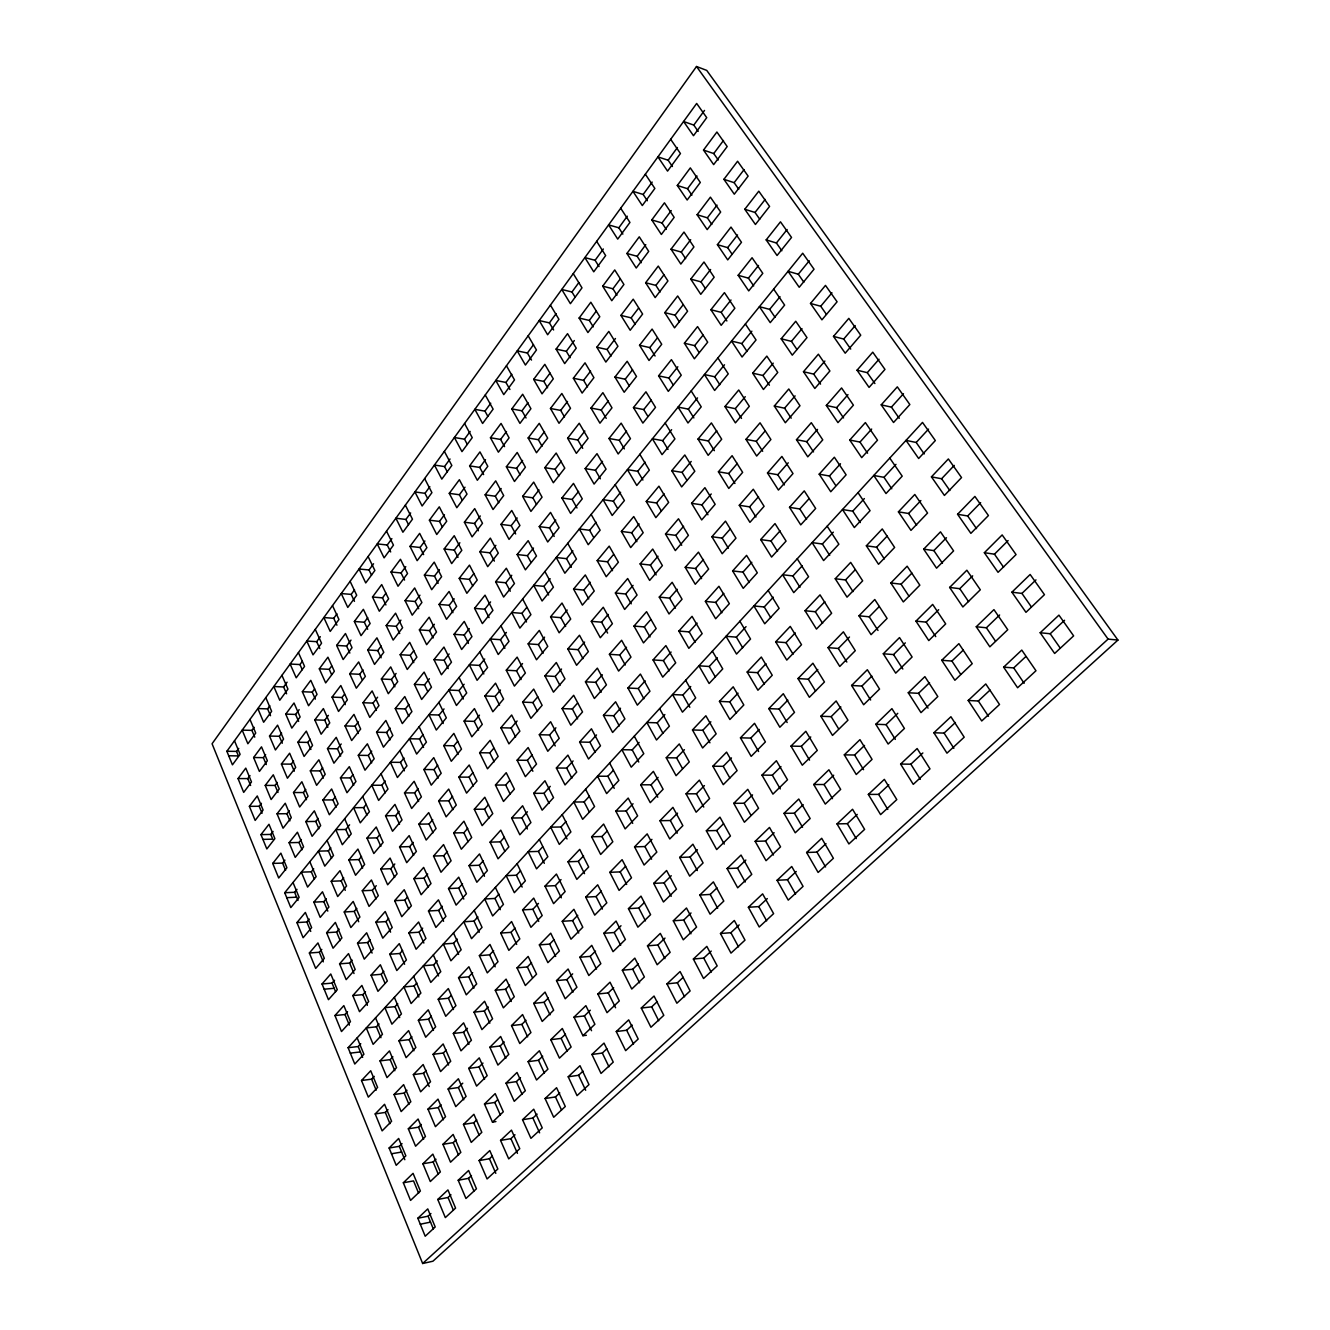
<?xml version="1.0" encoding="UTF-8"?>
<svg xmlns="http://www.w3.org/2000/svg" width="1330" height="1330" viewBox="0 0 1330 1330"><rect width="100%" height="100%" fill="white"/><g stroke="black" fill="none" stroke-linecap="round" stroke-linejoin="round"><path stroke-width="1.5" d="M696.521 66.5L212.069 743.753L422.657 1263.5L432.915 1261.222L1117.932 640.079L706.729 70.407L696.521 66.5L1108.09 639.098L1117.932 640.079M234.496 740.76L240.115 754.359L232.434 764.85L226.865 751.267L696.671 103.457L706.729 117.655L693.495 135.71L683.587 121.512L693.794 125.087L698.2 131.371M226.865 751.267L236.557 751.4L238.752 748.408M249.974 719.414L255.726 733.063L247.879 743.769L242.193 730.137L251.919 730.37L254.146 727.311M265.784 697.602L271.653 711.317L263.639 722.257L257.837 708.558L267.596 708.89L269.874 705.764M281.927 675.341L287.945 689.106L279.749 700.262L273.814 686.529L283.606 686.962L287.097 682.19M298.419 652.598L304.57 666.396L296.208 677.818L290.123 664.036L299.965 664.551L302.342 661.309M315.276 629.373L321.577 643.205L313.032 654.875L306.798 641.043L316.673 641.675L320.314 636.688M332.5 605.615L338.951 619.497L330.206 631.418L323.838 617.552L333.73 618.3L336.989 613.845M350.106 581.343L356.706 595.258L347.778 607.444L341.245 593.546L351.187 594.394L354.512 589.838M368.111 556.522L374.877 570.487L365.733 582.939L359.05 569.007L369.009 569.971L373.547 563.754M386.515 531.136L393.447 545.134L384.104 557.869L377.255 543.904L387.246 545.001L391.885 538.633M405.351 505.151L412.466 519.182L402.907 532.233L395.875 518.218L405.899 519.448L410.654 512.948M424.636 478.567L431.918 492.649L422.125 505.999L414.943 491.95L424.985 493.314L429.839 486.664M444.353 451.369L451.834 465.467L441.809 479.132L434.445 465.051L444.519 466.564L450.039 459M464.569 423.522L472.233 437.637L461.976 451.635L454.394 437.52L464.502 439.183L470.155 431.435M485.251 394.993L493.114 409.141L482.607 423.472L474.843 409.341L484.968 411.153L490.753 403.223M506.447 365.767L514.511 379.931L503.754 394.628L495.791 380.463L505.932 382.442L511.851 374.312M528.16 335.808L536.456 350.006L525.417 365.052L517.237 350.887L527.395 353.015L533.48 344.703M550.42 305.119L558.933 319.316L547.627 334.761L539.232 320.563L549.406 322.874L556.123 313.664M575.192 297.288L571.967 291.985L578.849 282.542M599.032 266.599L595.092 260.298L603.338 248.993M622.872 234.097L618.816 227.796L627.278 216.208M647.328 200.747L643.155 194.463L652.182 182.094M672.431 166.516L668.142 160.232L677.419 147.53M693.794 125.087L704.501 110.423M238.037 778.565L245.784 768.108L251.503 781.957L243.689 792.397L238.037 778.565L247.762 778.599L249.99 775.606M253.614 757.535L261.511 746.845L267.363 760.76L259.4 771.417L253.614 757.535L263.373 757.651L265.634 754.609M269.508 736.055L277.588 725.149L283.573 739.114L275.426 749.987L269.508 736.055L279.317 736.271L281.627 733.163M285.75 714.127L294.013 702.988L300.131 716.986L291.819 728.109L285.75 714.127L295.593 714.426L299.15 709.671M302.359 691.716L310.788 680.328L317.055 694.393L308.56 705.748L302.359 691.716L312.234 692.132L314.645 688.89M319.316 668.824L327.928 657.186L334.362 671.284L325.667 682.905L319.316 668.824L329.225 669.323L331.685 666.014M336.656 645.416L345.468 633.512L352.034 647.66L343.14 659.547L336.656 645.416L346.581 646.031L351.004 640.112M354.362 621.492L363.373 609.323L370.122 623.521L361.029 635.657L354.362 621.492L364.337 622.224L367.728 617.685M372.5 597.02L381.71 584.585L388.609 598.816L379.316 611.235L372.5 597.02L382.491 597.868L385.949 593.23M391.037 572L400.463 559.265L407.529 573.529L398.019 586.247L391.037 572L401.062 572.964L404.553 580.063M409.989 546.381L419.648 533.363L426.897 547.677L417.154 560.678L409.989 546.381L420.047 547.495L423.638 554.61M429.407 520.18L439.282 506.846L446.714 521.194L436.739 534.51L429.407 520.18L439.482 521.427L442.242 526.78M449.274 493.363L459.382 479.698L467.013 494.078L456.805 507.727L449.274 493.363L459.382 494.743L462.208 500.113M469.623 465.882L479.964 451.901L487.794 466.315L477.337 480.28L469.623 465.882L479.748 467.429L483.621 474.594M490.454 437.753L501.061 423.422L509.091 437.869L498.384 452.183L490.454 437.753L500.595 439.449L504.569 446.631M511.801 408.925L522.673 394.245L530.919 408.709L519.947 423.389L511.801 408.925L521.975 410.787L526.048 417.986M533.679 379.382L544.835 364.337L553.297 378.834L542.042 393.863L533.679 379.382L543.87 381.411L547.594 387.811M556.106 349.108L567.544 333.664L576.239 348.177L564.685 363.605L556.106 349.108L566.314 351.303L570.138 357.72M579.115 318.053L590.836 302.226L599.78 316.74L587.927 332.567L579.115 318.053L589.323 320.43L593.246 326.864M602.706 286.183L614.743 269.94L623.92 284.487L611.767 300.713L602.706 286.183L612.931 288.776L616.954 295.194M626.929 253.498L639.264 236.823L648.707 251.37L636.239 268.028L626.929 253.498L637.153 256.291L641.293 262.725M651.783 219.932L664.451 202.825L674.16 217.372L661.359 234.479L651.783 219.932L662.008 222.941L666.264 229.375M677.303 185.485L690.32 167.896L700.312 182.443L687.161 200.015L677.303 185.485L687.527 188.71L691.916 195.144M703.52 150.074L716.903 132.019L727.178 146.549L713.661 164.621L703.52 150.074L713.745 153.549L718.25 159.982M401.062 572.964L405.783 566.646M420.047 547.495L424.885 541.011M439.482 521.427L444.436 514.793M459.382 494.743L465.001 487.196M479.748 467.429L485.5 459.698M500.595 439.449L506.497 431.535M521.975 410.787L528.01 402.674M543.87 381.411L550.071 373.098M566.314 351.303L574.311 340.563M589.323 320.43L596.355 310.987M612.931 288.776L620.146 279.084M637.153 256.291L645.798 244.687M662.008 222.941L671.234 210.572M687.527 188.71L697.003 176.009M713.745 153.549L723.47 140.498M249.392 806.346L257.272 795.938L263.091 810.037L255.16 820.427L249.392 806.346L259.167 806.263L261.428 803.303M265.235 785.415L273.282 774.792L279.234 788.956L271.121 799.546L265.235 785.415L275.044 785.415L277.338 782.406M281.411 764.052L289.624 753.196L295.709 767.41L287.43 778.233L281.411 764.052L291.253 764.135L293.598 761.059M297.92 742.223L306.316 731.118L312.567 745.399L304.088 756.454L297.92 742.223L307.795 742.406L310.206 739.247M314.811 719.912L323.39 708.574L329.774 722.888L321.129 734.21L314.811 719.912L324.719 720.195L328.41 715.357M332.068 697.103L340.829 685.515L347.379 699.879L338.535 711.45L332.068 697.103L342.01 697.502L344.52 694.21M349.707 673.795L358.668 661.941L365.368 676.371L356.324 688.192L349.707 673.795L359.682 674.293L363.04 669.871M367.745 649.971L376.922 637.835L383.788 652.315L374.528 664.402L367.745 649.971L377.753 650.57L381.195 646.048M386.199 625.582L395.575 613.18L402.608 627.694L393.148 640.079L386.199 625.582L396.224 626.314L400.929 620.146M405.068 600.645L414.677 587.96L421.893 602.507L412.2 615.175L405.068 600.645L415.126 601.493L419.931 595.192M424.386 575.109L434.212 562.125L441.61 576.721L431.685 589.689L424.386 575.109L434.478 576.106L438.135 583.355M444.154 548.991L454.228 535.691L461.809 550.337L451.651 563.604L444.154 548.991L454.278 550.105L458.019 557.386M464.403 522.241L474.71 508.609L482.491 523.288L472.084 536.888L464.403 522.241L474.544 523.488L478.384 530.786M485.151 494.827L495.708 480.878L503.688 495.591L493.031 509.523L485.151 494.827L495.309 496.24L498.817 502.74M506.381 466.764L517.204 452.466L525.4 467.212L514.477 481.493L506.381 466.764L516.572 468.326L520.163 474.843M528.16 437.986L539.249 423.339L547.661 438.119L536.472 452.749L528.16 437.986L538.351 439.715L542.058 446.248M550.47 408.493L561.842 393.481L570.504 408.277L559.016 423.289L550.47 408.493L560.695 410.405L564.485 416.938M573.363 378.252L585.034 362.841L593.912 377.67L582.124 393.082L573.363 378.252L583.587 380.33L587.494 386.897M596.837 347.246L608.808 331.419L617.935 346.266L605.848 362.076L596.837 347.246L607.079 349.507L611.085 356.074M620.927 315.41L633.213 299.184L642.606 314.046L630.187 330.256L620.927 315.41L631.168 317.87L635.291 324.437M645.649 282.741L658.267 266.083L667.926 280.946L655.175 297.604L645.649 282.741L655.889 285.401L660.129 291.985M671.035 249.192L683.986 232.068L693.928 246.948L680.844 264.072L671.035 249.192L681.276 252.068L685.632 258.652M697.12 214.728L710.419 197.156L720.661 212.035L707.194 229.608L697.12 214.728L707.361 217.837L711.833 224.421M723.919 179.317L737.585 161.246L748.125 176.125L734.293 194.197L723.919 179.317L734.143 182.675L738.765 189.259M434.478 576.106L439.399 569.639M454.278 550.105L459.864 542.756M474.544 523.488L480.28 515.974M495.309 496.24L501.177 488.542M516.572 468.326L522.574 460.429M538.351 439.715L544.519 431.618M560.695 410.405L567.511 401.444M583.587 380.33L590.587 371.137M607.079 349.507L615.457 338.502M631.168 317.87L638.533 308.194M655.889 285.401L663.919 274.861M681.276 252.068L690.702 239.699M707.361 217.837L717.036 205.136M734.143 182.675L744.085 169.608M260.963 834.625L268.976 824.268L274.894 838.632L266.831 848.956L260.963 834.625L270.771 834.425L273.066 831.466M277.056 813.81L285.252 803.237L291.303 817.667L283.057 828.208L277.056 813.81L286.914 813.694L289.258 810.685M293.514 792.547L301.877 781.757L308.078 796.221L299.649 807.011L293.514 792.547L303.39 792.53L305.784 789.455M310.322 770.835L318.868 759.796L325.218 774.326L316.607 785.332L310.322 770.835L320.231 770.901L322.675 767.759M327.496 748.624L336.224 737.335L342.741 751.932L333.93 763.187L327.496 748.624L337.438 748.79L341.195 743.985M345.052 725.931L353.979 714.393L360.646 729.039L351.652 740.544L345.052 725.931L355.027 726.197L358.385 721.891M363.007 702.722L372.134 690.918L378.967 705.615L369.757 717.402L363.007 702.722L373.015 703.105L377.587 697.219M381.378 678.982L390.721 666.912L397.72 681.658L388.294 693.711L381.378 678.982L391.419 679.48L396.091 673.462M400.164 654.709L409.723 642.357L416.889 657.153L407.246 669.472L400.164 654.709L410.222 655.308L413.813 650.702M419.382 629.855L429.174 617.203L436.523 632.066L426.647 644.684L419.382 629.855L429.49 630.586L434.378 624.285M439.066 604.418L449.091 591.468L456.622 606.364L446.514 619.298L439.066 604.418L449.191 605.266L454.195 598.832M459.216 578.367L469.473 565.117L477.221 580.063L466.863 593.296L459.216 578.367L469.357 579.365L472.765 585.965M479.847 551.701L490.354 538.118L498.301 553.114L487.694 566.663L479.847 551.701L490.022 552.831L494.378 561.11M500.994 524.386L511.751 510.471L519.914 525.483L509.041 539.382L500.994 524.386L511.186 525.666L515.658 533.962M522.657 496.373L533.696 482.108L542.058 497.171L530.919 511.418L522.657 496.373L532.865 497.819L536.539 504.469M544.868 467.678L556.173 453.048L564.785 468.143L553.346 482.757L544.868 467.678L555.076 469.274L558.866 475.94M567.627 438.235L579.232 423.239L588.076 438.368L576.356 453.347L567.627 438.235L577.868 440.014L582.723 448.36M590.986 408.061L602.889 392.666L611.983 407.828L599.946 423.189L590.986 408.061L601.226 410.006L606.214 418.368M614.959 377.072L627.178 361.278L636.505 376.473L624.169 392.25L614.959 377.072L625.2 379.216L629.306 385.916M639.547 345.285L652.099 329.075L661.708 344.271L649.023 360.48L639.547 345.285L649.805 347.612L655.075 356.008M664.801 312.65L677.685 295.992L687.577 311.203L674.543 327.845L664.801 312.65L675.058 315.177L679.397 321.91M690.752 279.117L703.986 262.01L714.16 277.238L700.777 294.329L690.752 279.117L700.993 281.86L705.449 288.593M717.402 244.67L731.001 227.081L741.475 242.309L727.726 259.899L717.402 244.67L727.643 247.646L732.231 254.379M744.8 209.259L758.782 191.188L769.571 206.416L755.423 224.487L744.8 209.259L755.024 212.468L759.746 219.217M469.357 579.365L473.929 573.513M490.022 552.831L495.857 545.333M511.186 525.666L517.17 517.969M532.865 497.819L538.999 489.939M555.076 469.274L561.376 461.194M577.868 440.014L584.834 431.07M601.226 410.006L608.375 400.829M625.2 379.216L632.531 369.79M649.805 347.612L657.336 337.953M675.058 315.177L683.254 304.653M700.993 281.86L710.619 269.508M727.643 247.646L737.535 234.945M755.024 212.468L765.199 199.417M272.733 863.419L280.879 853.129L286.914 867.759L278.702 878.016L272.733 863.419L282.592 863.087L284.919 860.161M289.109 842.721L297.438 832.214L303.606 846.894L295.227 857.385L289.109 842.721L299.001 842.472L301.378 839.496M305.85 821.591L314.346 810.835L320.68 825.581L312.101 836.304L305.85 821.591L315.759 821.425L318.186 818.366M322.941 799.978L331.635 788.989L338.119 803.802L329.341 814.758L322.941 799.978L332.899 799.912L335.376 796.786M340.43 777.884L349.308 766.662L355.941 781.525L346.98 792.73L340.43 777.884L350.405 777.917L352.949 774.725M358.302 755.307L367.379 743.819L374.179 758.748L365.002 770.203L358.302 755.307L368.31 755.44L371.718 751.151M376.573 732.215L385.866 720.461L392.832 735.44L383.456 747.161L376.573 732.215L386.614 732.448L390.106 728.075M395.276 708.574L404.786 696.554L411.918 711.6L402.325 723.587L395.276 708.574L405.351 708.94L408.925 704.451M414.411 684.401L424.137 672.099L431.469 687.194L421.643 699.464L414.411 684.401L424.503 684.867L429.374 678.749M433.996 659.647L443.954 647.062L451.469 662.207L441.41 674.776L433.996 659.647L444.12 660.245L449.108 653.978M454.045 634.31L464.253 621.409L471.951 636.621L461.643 649.489L454.045 634.31L464.187 635.042L469.307 628.625M474.577 608.359L485.034 595.158L492.931 610.404L482.374 623.587L474.577 608.359L484.752 609.223L490.57 601.925M495.625 581.775L506.331 568.243L514.444 583.538L503.621 597.054L495.625 581.775L505.816 582.773L510.271 591.218M517.17 554.543L528.16 540.662L536.489 556.007L525.4 569.855L517.17 554.543L527.378 555.691L531.052 562.457M539.265 526.614L550.537 512.399L559.082 527.777L547.711 541.992L539.265 526.614L549.506 527.927L554.194 536.422M561.925 497.985L573.479 483.405L582.257 498.833L570.603 513.397L561.925 497.985L572.166 499.448L576.987 507.977M585.167 468.626L597.004 453.663L606.048 469.124L594.078 484.07L585.167 468.626L595.424 470.255L600.379 478.8M609.007 438.501L621.16 423.14L630.453 438.634L618.167 453.979L609.007 438.501L619.265 440.313L624.352 448.875M633.479 407.579L645.948 391.818L655.507 407.346L642.889 423.09L633.479 407.579L643.737 409.574L647.926 416.44M658.599 375.841L671.417 359.649L681.243 375.193L668.292 391.369L658.599 375.841L668.874 378.036L673.18 384.902M684.401 343.24L697.568 326.598L707.676 342.176L694.376 358.801L684.401 343.24L694.659 345.634L699.098 352.517M710.918 309.74L724.434 292.633L734.858 308.228L721.176 325.318L710.918 309.74L721.176 312.351L726.878 320.962M738.167 275.31L752.065 257.737L762.788 273.332L748.724 290.904L738.167 275.31L748.408 278.153L753.694 285.917M766.18 239.899L780.477 221.827L791.533 237.438L777.053 255.51L766.18 239.899L776.404 242.991L781.857 250.755M505.816 582.773L511.767 575.292M527.378 555.691L533.496 548.027M549.506 527.927L555.757 520.063M572.166 499.448L578.583 491.402M595.424 470.255L602.523 461.327M619.265 440.313L626.563 431.153M643.737 409.574L651.235 400.18M668.874 378.036L677.835 366.764M694.659 345.634L703.038 335.11M721.176 312.351L731.001 299.998M748.408 278.153L758.516 265.451M776.404 242.991L787.127 229.525M293.016 882.505L299.15 897.401L290.805 907.592L284.72 892.729L802.705 253.232L814.027 269.209L799.214 287.28L788.075 271.303L798.299 274.229L803.869 282.193M284.72 892.729L294.612 892.28L296.989 889.354M309.84 861.724L316.141 876.686L307.596 887.093L301.378 872.164L311.303 871.798L313.73 868.823M327.064 840.477L333.498 855.506L324.769 866.146L318.402 851.15L328.36 850.868L330.838 847.825M344.653 818.748L351.253 833.844L342.325 844.733L335.808 829.671L345.783 829.471L349.591 824.816M362.641 796.537L369.408 811.699L360.28 822.838L353.597 807.709L363.605 807.609L366.199 804.434M381.045 773.827L387.978 789.039L378.634 800.427L371.785 785.249L381.843 785.249L385.318 780.976M399.865 750.586L406.963 765.864L397.421 777.518L390.405 762.273L400.48 762.373L404.037 758.017M419.133 726.795L426.415 742.14L416.639 754.06L409.441 738.749L419.549 738.965L423.189 734.509M438.85 702.439L446.331 717.851L436.307 730.054L428.942 714.692L439.066 715.025L444.037 708.923M459.05 677.519L466.714 692.963L456.456 705.482L448.892 690.054L459.05 690.503L464.137 684.268M479.731 651.983L487.595 667.494L477.088 680.312L469.324 664.817L479.515 665.399L484.719 659.015M500.928 625.815L508.991 641.376L498.235 654.51L490.271 638.982L500.462 639.697L506.398 632.415M522.64 598.999L530.919 614.626L519.897 628.093L511.718 612.498L521.925 613.346L526.796 607.378M544.901 571.518L553.413 587.195L542.091 600.994L533.696 585.35L543.937 586.347L550.155 578.716M567.727 543.338L576.472 559.049L564.868 573.213L556.239 557.519L566.497 558.667L572.881 550.836M591.152 514.427L600.129 530.188L588.226 544.718L579.365 528.974L589.622 530.288L596.173 522.258M615.175 484.752L624.402 500.562L612.182 515.475L603.089 499.681L613.346 501.177L620.611 492.266M639.83 454.311L649.339 470.155L636.787 485.467L627.428 469.64L637.702 471.302L645.15 462.158M665.166 423.04L674.925 438.917L662.041 454.644L652.415 438.784L662.689 440.629L671.617 429.673M691.184 390.92L701.226 406.83L687.992 422.99L678.084 407.096L688.358 409.141L697.519 397.886M717.901 357.92L728.258 373.863L714.642 390.455L704.451 374.528L714.725 376.789L724.501 364.786M745.382 324.005L756.038 339.965L742.057 357.022L731.55 341.079L741.808 343.556L751.866 331.203M773.644 289.109L784.617 305.085L770.236 322.641L759.413 306.681L769.671 309.375L780.012 296.69M798.299 274.229L809.272 260.78M296.939 922.588L305.368 912.43L311.619 927.609L303.124 937.733L296.939 922.588L306.864 921.989L309.275 919.097M313.88 902.156L322.492 891.782L328.909 907.027L320.214 917.367L313.88 902.156L323.838 901.657L326.299 898.698M331.203 881.275L340.015 870.668L346.581 885.98L337.687 896.553L331.203 881.275L341.195 880.859L343.705 877.833M348.909 859.928L357.92 849.072L364.636 864.467L355.559 875.273L348.909 859.928L358.934 859.596L361.511 856.503M367.014 838.1L376.224 826.994L383.123 842.455L373.83 853.511L367.014 838.1L377.072 837.867L379.715 834.708M385.55 815.772L394.96 804.401L402.026 819.928L392.533 831.25L385.55 815.772L395.625 815.623L399.166 811.383M404.503 792.913L414.145 781.292L421.394 796.87L411.652 808.474L404.503 792.913L414.611 792.88L418.235 788.54M423.904 769.521L433.763 757.635L441.194 773.279L431.236 785.149L423.904 769.521L434.029 769.605L437.736 765.166M443.755 745.581L453.863 733.395L461.493 749.123L451.286 761.275L443.755 745.581L453.929 745.781L457.72 741.226M464.104 721.076L474.444 708.591L482.275 724.368L471.818 736.82L464.104 721.076L474.278 721.375L479.465 715.174M484.935 695.956L495.541 683.171L503.555 699.015L492.848 711.766L484.935 695.956L495.142 696.388L500.446 690.037M506.281 670.22L517.137 657.12L525.383 673.013L514.411 686.097L506.281 670.22L516.505 670.786L522.54 663.554M528.143 643.853L539.298 630.42L547.761 646.363L536.505 659.78L528.143 643.853L538.401 644.551L544.585 637.137M550.587 616.804L562.008 603.039L570.703 619.049L559.149 632.797L550.587 616.804L560.844 617.669L567.195 610.054M573.579 589.074L585.3 574.942L594.244 591.019L582.39 605.117L573.579 589.074L583.853 590.088L588.758 598.949M597.187 560.628L609.207 546.131L618.384 562.241L606.231 576.721L597.187 560.628L607.461 561.792L612.498 570.686M621.393 531.435L633.745 516.555L643.188 532.715L630.703 547.578L621.393 531.435L631.683 532.765L636.854 541.692M646.264 501.46L658.932 486.182L668.658 502.391L655.84 517.653L646.264 501.46L656.555 502.973L661.343 511.036M671.783 470.687L684.817 454.976L694.809 471.236L681.642 486.913L671.783 470.687L682.074 472.383L687.012 480.463M698.017 439.066L711.4 422.923L721.691 439.216L708.159 455.342L698.017 439.066L708.308 440.962L714.393 450.671M724.966 406.564L738.732 389.989L749.322 406.298L735.407 422.874L724.966 406.564L735.257 408.676L741.508 418.401M752.68 373.165L766.828 356.108L777.751 372.45L763.437 389.49L752.68 373.165L762.955 375.492L769.405 385.235M781.176 338.801L795.739 321.262L806.994 337.621L792.264 355.16L781.176 338.801L791.433 341.361L796.969 349.491M810.502 303.456L825.481 285.401L837.085 301.777L821.923 319.832L810.502 303.456L820.726 306.249L826.445 314.395M583.853 590.088L590.37 582.274M607.461 561.792L613.479 554.593M631.683 532.765L639.098 523.887M656.555 502.973L664.152 493.862M682.074 472.383L691.201 461.46M708.308 440.962L716.82 430.754M735.257 408.676L745.249 396.689M762.955 375.492L773.229 363.156M791.433 341.361L802.007 328.676M820.726 306.249L831.965 292.8M309.375 952.995L317.953 942.92L324.321 958.365L315.675 968.423L309.375 952.995L319.333 952.263L321.793 949.387M326.615 932.712L335.376 922.405L341.91 937.933L333.065 948.207L326.615 932.712L336.606 932.064L339.117 929.138M344.237 911.981L353.198 901.441L359.898 917.035L350.854 927.542L344.237 911.981L354.262 911.416L356.839 908.407M362.275 890.767L371.436 879.995L378.302 895.672L369.042 906.412L362.275 890.767L372.317 890.302L376.257 885.697M380.713 869.089L390.089 858.05L397.121 873.81L387.645 884.799L380.713 869.089L390.787 868.706L394.81 863.985M399.565 846.894L409.175 835.606L416.373 851.433L406.697 862.671L399.565 846.894L409.69 846.612L413.298 842.389M418.884 824.168L428.709 812.613L436.09 828.524L426.182 840.045L418.884 824.168L429.025 824.001L432.715 819.679M438.651 800.926L448.709 789.089L456.29 805.066L446.132 816.853L438.651 800.926L448.808 800.843L452.582 796.437M458.883 777.119L469.191 764.999L476.971 781.026L466.564 793.112L458.883 777.119L469.074 777.152L472.948 772.63M479.615 752.73L490.171 740.311L498.151 756.421L487.495 768.807L479.615 752.73L489.822 752.88L493.796 748.258M500.861 727.743L511.668 715.008L519.864 731.184L508.941 743.886L500.861 727.743L511.086 728.025L517.104 720.993M522.624 702.124L533.712 689.09L542.125 705.332L530.919 718.333L522.624 702.124L532.881 702.539L537.802 696.787M544.934 675.873L556.306 662.506L564.951 678.799L553.463 692.149L544.934 675.873L555.208 676.438L561.526 669.04M567.827 648.957L579.481 635.225L588.375 651.6L576.588 665.283L567.827 648.957L578.101 649.655L584.585 642.074M591.301 621.343L603.271 607.261L612.399 623.687L600.312 637.735L591.301 621.343L601.592 622.191L608.242 614.41M615.391 592.997L627.677 578.533L637.07 595.025L624.651 609.439L615.391 592.997L625.699 593.995L631.251 603.82M640.129 563.903L652.731 549.057L662.39 565.599L649.639 580.412L640.129 563.903L650.42 565.084L656.139 574.926M665.515 534.028L678.483 518.783L688.408 535.358L675.324 550.587L665.515 534.028L675.823 535.375L681.708 545.267M691.6 503.339L704.917 487.678L715.158 504.303L701.691 519.93L691.6 503.339L701.908 504.868L707.959 514.793M718.416 471.784L732.099 455.691L742.639 472.366L728.79 488.443L718.416 471.784L728.707 473.53L734.941 483.472M745.98 439.365L760.045 422.824L770.901 439.532L756.67 456.057L745.98 439.365L756.255 441.311L762.672 451.286M774.326 406.032L788.79 388.992L799.978 405.75L785.332 422.757L774.326 406.032L784.584 408.194L791.2 418.169M803.486 371.718L818.382 354.196L829.903 370.97L814.841 388.476L803.486 371.718L813.727 374.112L820.543 384.121M833.494 336.407L848.823 318.369L860.726 335.177L845.198 353.198L833.494 336.407L843.719 339.05L850.735 349.075M625.699 593.995L633.063 585.383M650.42 565.084L658.001 556.223M675.823 535.375L683.603 526.281M701.908 504.868L711.234 493.979M728.707 473.53L737.418 463.355M756.255 441.311L765.216 430.854M784.584 408.194L795.107 395.891M813.727 374.112L824.883 361.062M843.719 339.05L855.207 325.601M322.043 983.984L330.771 973.976L337.271 989.72L328.46 999.695L322.043 983.984L332.035 983.103L334.545 980.26M339.582 963.851L348.51 953.61L355.176 969.454L346.166 979.645L339.582 963.851L349.624 963.053L352.167 960.144M357.537 943.269L366.664 932.796L373.481 948.706L364.27 959.13L357.537 943.269L367.595 942.554L370.206 939.578M375.891 922.205L385.218 911.499L392.217 927.492L382.791 938.165L375.891 922.205L385.983 921.59L388.643 918.531M394.661 900.676L404.22 889.72L411.386 905.78L401.743 916.702L394.661 900.676L404.786 900.144L407.512 897.018M413.879 878.631L423.655 867.409L431.003 883.552L421.144 894.741L413.879 878.631L424.021 878.182L427.695 874.01M433.547 856.054L443.555 844.583L451.103 860.793L440.995 872.247L433.547 856.054L443.721 855.722L447.479 851.433M453.696 832.962L463.937 821.192L471.685 837.484L461.327 849.222L453.696 832.962L463.887 832.73L467.728 828.341M474.311 809.288L484.818 797.235L492.765 813.611L482.158 825.631L474.311 809.288L484.536 809.172L488.476 804.683M495.458 785.049L506.215 772.697L514.361 789.139L503.505 801.458L495.458 785.049L505.699 785.049L509.739 780.444M517.121 760.195L528.143 747.543L536.522 764.052L525.367 776.67L517.121 760.195L527.378 760.311L532.283 754.725M539.315 734.725L550.637 721.741L559.232 738.333L547.794 751.284L539.315 734.725L549.589 734.975L555.89 727.809M562.091 708.591L573.696 695.291L582.523 711.949L570.803 725.216L562.091 708.591L572.382 708.99L577.536 703.105M585.449 681.808L597.353 668.142L606.43 684.867L594.394 698.499L585.449 681.808L595.74 682.34L602.357 674.792M609.406 654.31L621.625 640.279L630.969 657.087L618.616 671.068L609.406 654.31L619.73 654.992L626.513 647.245M634.011 626.081L646.563 611.684L656.172 628.541L643.487 642.905L634.011 626.081L644.335 626.929L650.603 619.763M659.281 597.104L672.165 582.307L682.041 599.231L669.023 613.978L659.281 597.104L669.589 598.118L675.441 608.192M685.233 567.328L698.466 552.133L708.641 569.107L695.258 584.269L685.233 567.328L695.54 568.525L701.558 578.633M711.899 536.738L725.498 521.127L735.972 538.151L722.207 553.745L711.899 536.738L722.207 538.118L728.391 548.259M739.297 505.3L753.295 489.24L764.085 506.314L749.937 522.341L739.297 505.3L749.605 506.863L755.972 517.038M767.493 472.965L781.89 456.439L792.996 473.563L778.432 490.055L767.493 472.965L777.767 474.727L784.351 484.935M796.487 439.698L811.3 422.691L822.755 439.864L807.776 456.838L796.487 439.698L806.745 441.676L813.528 451.917M826.329 405.451L841.574 387.961L853.411 405.151L837.967 422.624L826.329 405.451L836.57 407.678L843.553 417.936M857.052 370.206L872.763 352.184L884.965 369.408L869.072 387.412L857.052 370.206L867.26 372.666L874.907 383.555M669.589 598.118L677.319 589.29M695.54 568.525L703.487 559.465M722.207 538.118L730.37 528.808M749.605 506.863L758.499 496.705M777.767 474.727L788.241 462.807M806.745 441.676L817.518 429.407M836.57 407.678L847.991 394.644M867.26 372.666L879.03 359.25M334.961 1015.538L343.838 1005.613L350.455 1021.673L341.494 1031.548L334.961 1015.538L344.985 1014.524L347.529 1011.698M352.816 995.572L361.893 985.43L368.676 1001.557L359.516 1011.681L352.816 995.572L362.874 994.624L365.484 991.748M371.087 975.156L380.363 964.765L387.329 980.991L377.953 991.332L371.087 975.156L381.178 974.292L383.838 971.332M389.773 954.258L399.283 943.635L406.415 959.944L396.806 970.534L389.773 954.258L399.898 953.477L402.608 950.468M408.892 932.879L418.618 922.006L425.933 938.398L416.107 949.238L408.892 932.879L419.05 932.197L422.707 928.14M428.476 911L438.435 899.861L445.932 916.337L435.874 927.426L428.476 911L438.651 910.402L442.391 906.245M448.509 888.59L458.717 877.185L466.414 893.743L456.107 905.115L448.509 888.59L458.717 888.091L462.541 883.835M469.041 865.647L479.498 853.96L487.395 870.601L476.838 882.239L469.041 865.647L479.265 865.248L483.189 860.892M490.072 842.139L500.778 830.153L508.891 846.878L498.068 858.814L490.072 842.139L500.329 841.857L504.336 837.385M511.618 818.033L522.607 805.764L530.919 822.555L519.847 834.791L511.618 818.033L521.892 817.884L527.395 811.765M533.712 793.345L544.968 780.76L553.529 797.634L542.158 810.17L533.712 793.345L544.003 793.295L550.254 786.346M556.372 768.009L567.91 755.108L576.705 772.065L565.034 784.933L556.372 768.009L566.68 768.092L573.097 760.96M579.614 742.024L591.451 728.79L600.478 745.814L588.525 759.031L579.614 742.024L589.922 742.256L596.505 734.941M603.454 715.374L615.607 701.791L624.901 718.882L612.615 732.448L603.454 715.374L613.778 715.74L620.528 708.225M627.926 688.009L640.412 674.061L649.954 691.234L637.353 705.149L627.926 688.009L638.25 688.524L645.2 680.827M653.063 659.929L665.881 645.599L675.707 662.839L662.739 677.136L653.063 659.929L663.387 660.594L671.085 652.049M678.865 631.068L692.049 616.339L702.157 633.645L688.84 648.342L678.865 631.068L689.206 631.9L697.103 623.122M705.399 601.409L718.932 586.281L729.339 603.654L715.656 618.766L705.399 601.409L715.723 602.424L721.874 612.781M732.647 570.936L746.579 555.375L757.302 572.814L743.221 588.342L732.647 570.936L742.971 572.133L749.305 582.523M760.694 539.598L775.008 523.588L786.063 541.094L771.566 557.071L760.694 539.598L770.984 540.994L777.518 551.418M789.521 507.362L804.251 490.886L815.656 508.442L800.743 524.885L789.521 507.362L799.812 508.958L806.545 519.415M819.197 474.178L834.359 457.237L846.113 474.827L830.768 491.751L819.197 474.178L829.455 476.007L835.772 485.533M849.754 440.031L865.381 422.574L877.501 440.197L861.69 457.636L849.754 440.031L859.978 442.075L867.576 453.214M881.225 404.852L897.318 386.864L909.836 404.536L893.544 422.508L881.225 404.852L891.416 407.13L899.246 418.302M715.723 602.424L723.836 593.413M742.971 572.133L751.816 562.291M770.984 540.994L780.095 530.87M799.812 508.958L809.172 498.55M829.455 476.007L840.477 463.754M859.978 442.075L871.682 429.058M891.416 407.13L903.469 393.73M357.155 1037.882L363.905 1054.241L354.778 1064.033L348.111 1047.708L922.505 422.425L935.339 440.562L918.648 458.501L906.013 440.38L916.187 442.474L924.217 453.946M348.111 1047.708L358.186 1046.527L360.763 1043.734M375.542 1017.849L382.458 1034.308L373.132 1044.333L366.299 1027.924L376.39 1026.81L379.033 1023.95M394.345 997.367L401.444 1013.909L391.901 1024.167L384.885 1007.675L395.027 1006.644L397.737 1003.718M413.613 976.403L420.879 993.045L411.103 1003.535L403.921 986.96L414.079 986.012L416.855 983.02M433.331 954.957L440.779 971.681L430.77 982.421L423.406 965.746L433.597 964.898L437.321 960.859M453.513 932.978L461.161 949.786L450.92 960.792L443.356 944.034L453.563 943.269L457.37 939.146M474.178 910.468L482.042 927.376L471.535 938.648L463.788 921.79L474.012 921.125L477.919 916.902M495.375 887.409L503.438 904.4L492.665 915.954L484.719 899.014L494.976 898.448L498.966 894.126M517.087 863.768L525.367 880.842L514.328 892.696L506.165 875.655L516.439 875.223L520.529 870.784M539.348 839.546L547.844 856.703L536.539 868.856L528.143 851.732L538.434 851.4L542.64 846.844M562.174 814.692L570.903 831.932L559.298 844.4L550.687 827.194L560.994 826.977L566.098 821.458M585.582 789.205L594.56 806.529L582.656 819.313L573.795 802.023L584.119 801.94L589.356 796.271M609.622 763.038L618.849 780.444L606.63 793.578L597.519 776.205L607.86 776.255L613.23 770.436M634.294 736.188L643.787 753.678L631.235 767.161L621.875 749.704L632.216 749.887L639.115 742.423M659.614 708.607L669.389 726.18L656.505 740.012L646.862 722.489L657.203 722.822L664.867 714.543M685.648 680.278L695.69 697.918L682.456 712.149L672.548 694.543L682.889 695.025L690.736 686.529M712.381 651.168L722.739 668.89L709.123 683.504L698.915 665.815L709.256 666.48L717.336 657.735M739.879 621.243L750.536 639.032L736.537 654.061L726.03 636.305L736.371 637.137L746.047 626.646M768.158 590.454L779.131 608.325L764.733 623.787L753.911 605.965L764.235 606.979L773.295 597.17M797.235 558.8L808.574 576.721L793.744 592.631L782.589 574.743L792.896 575.94L802.206 565.865M827.177 526.198L838.864 544.186L823.602 560.562L812.098 542.607L822.372 544.02L833.345 532.166M858.016 492.632L870.069 510.67L854.342 527.561L842.489 509.54L852.73 511.169L864.367 498.584M889.77 458.069L902.205 476.157L886.013 493.546L873.777 475.475L883.985 477.337L895.971 464.37M916.187 442.474L928.539 429.108M361.511 1080.509L370.721 1070.75L377.604 1087.441L368.327 1097.134L361.511 1080.509L371.619 1079.162L374.262 1076.386M380.031 1060.891L389.457 1050.916L396.506 1067.691L386.997 1077.616L380.031 1060.891L390.172 1059.628L392.865 1056.785M398.983 1040.825L408.609 1030.617L415.858 1047.491L406.115 1057.649L398.983 1040.825L409.141 1039.644L411.901 1036.735M418.368 1020.293L428.227 1009.836L435.658 1026.81L425.7 1037.217L418.368 1020.293L428.559 1019.179L431.386 1016.203M438.218 999.262L448.326 988.572L455.941 1005.63L445.733 1016.286L438.218 999.262L448.426 998.248L450.97 995.588M458.551 977.733L468.892 966.777L476.705 983.934L466.265 994.84L458.551 977.733L468.792 976.802L472.665 972.712M479.365 955.672L489.972 944.45L498.002 961.706L487.279 972.878L479.365 955.672L489.639 954.84L493.613 950.651M500.712 933.078L511.585 921.557L519.814 938.913L508.841 950.368L500.712 933.078L511.003 932.347L515.076 928.041M522.59 909.903L533.729 898.099L542.191 915.539L530.936 927.309L522.59 909.903L532.881 909.288L538.467 903.403M545.017 886.146L556.439 874.043L565.134 891.582L553.579 903.635L545.017 886.146L555.325 885.647L561.044 879.612M568.01 861.79L579.73 849.371L588.675 866.994L576.821 879.363L568.01 861.79L578.351 861.391L583.554 855.905M591.617 836.786L603.637 824.051L612.831 841.774L600.661 854.459L591.617 836.786L601.958 836.52L607.311 830.884M615.84 811.134L628.192 798.067L637.619 815.872L625.15 828.906L615.84 811.134L626.181 811.001L633.047 803.769M640.694 784.8L653.379 771.367L663.105 789.255L650.27 802.655L640.694 784.8L651.052 784.8L658.101 777.385M666.247 757.751L679.264 743.952L689.273 761.924L676.089 775.689L666.247 757.751L676.588 757.901L684.418 749.671M692.481 729.954L705.864 715.773L716.155 733.844L702.622 747.975L692.481 729.954L702.822 730.27L710.868 721.808M719.447 701.392L733.212 686.812L743.819 704.967L729.887 719.497L719.447 701.392L729.788 701.874L738.05 693.163M747.177 672.032L761.325 657.037L772.248 675.258L757.934 690.22L747.177 672.032L757.501 672.664L765.997 663.72M775.689 641.825L790.253 626.397L801.508 644.701L786.778 660.079L775.689 641.825L786.013 642.639L795.274 632.881M805.032 610.736L820.028 594.859L831.632 613.23L816.47 629.073L805.032 610.736L815.34 611.75L824.866 601.709M835.24 578.75L850.685 562.39L862.655 580.828L847.027 597.153L835.24 578.75L845.514 579.963L853.012 591.617M866.362 545.799L882.255 528.941L894.625 547.445L878.515 564.269L866.362 545.799L876.586 547.229L884.334 558.916M898.415 511.851L914.807 494.477L927.559 513.048L910.967 530.371L898.415 511.851L908.606 513.496L916.586 525.234M931.449 476.855L948.357 458.95L961.54 477.57L944.416 495.442L931.449 476.855L941.59 478.75L949.836 490.521M845.514 579.963L855.323 569.622M876.586 547.229L887.177 536.073M908.606 513.496L920.875 500.562M941.59 478.75L954.258 465.417M375.193 1113.925L384.57 1104.282L391.585 1121.29L382.126 1130.882L375.193 1113.925L385.334 1112.412L388.011 1109.669M394.046 1094.524L403.638 1084.632L410.837 1101.755L401.161 1111.581L394.046 1094.524L404.22 1093.077L406.963 1090.267M413.347 1074.64L423.156 1064.532L430.538 1081.755L420.629 1091.814L413.347 1074.64L423.538 1073.277L426.348 1070.401M433.098 1054.308L443.156 1043.95L450.72 1061.274L440.579 1071.564L433.098 1054.308L443.322 1053.027L446.198 1050.085M453.331 1033.476L463.621 1022.87L471.402 1040.293L460.995 1050.833L453.331 1033.476L463.571 1032.28L467.445 1028.323M474.045 1012.13L484.602 1001.274L492.582 1018.797L481.925 1029.603L474.045 1012.13L484.32 1011.033L488.276 1006.976M495.292 990.268L506.098 979.129L514.294 996.752L503.372 1007.841L495.292 990.268L505.583 989.254L509.639 985.098M517.054 967.858L528.143 956.436L536.555 974.159L525.35 985.53L517.054 967.858L527.362 966.943L531.518 962.687M539.365 944.882L550.736 933.178L559.381 951L547.894 962.654L539.365 944.882L549.689 944.084L553.962 939.712M562.241 921.324L573.912 909.304L582.789 927.226L571.002 939.196L562.241 921.324L572.582 920.626L577.769 915.306M585.732 897.152L597.702 884.816L606.829 902.837L594.726 915.123L585.732 897.152L596.073 896.57L601.393 891.117M609.822 872.33L622.107 859.679L631.501 877.8L619.082 890.402L609.822 872.33L620.179 871.882L625.649 866.279M634.56 846.861L647.178 833.877L656.837 852.081L644.086 865.032L634.56 846.861L644.917 846.545L651.933 839.363M659.963 820.71L672.93 807.36L682.855 825.664L669.755 838.964L659.963 820.71L670.337 820.51L677.535 813.145M686.064 793.827L699.381 780.128L709.605 798.532L696.139 812.198L686.064 793.827L696.421 793.794L704.418 785.598M712.88 766.213L726.579 752.115L737.103 770.619L723.271 784.667L712.88 766.213L723.237 766.329L731.45 757.917M740.461 737.818L754.542 723.321L765.398 741.907L751.151 756.371L740.461 737.818L750.802 738.083L759.247 729.438M768.823 708.624L783.304 693.711L794.492 712.381L779.846 727.244L768.823 708.624L779.147 709.056L787.842 700.162M798 678.566L812.913 663.221L824.45 681.974L809.355 697.286L798 678.566L808.308 679.198L817.8 669.489M828.041 647.644L843.386 631.833L855.29 650.669L839.762 666.43L828.041 647.644L838.332 648.458L849.488 637.02M858.981 615.79L874.791 599.514L887.077 618.417L871.067 634.659L858.981 615.79L869.222 616.804L879.28 606.513M890.834 582.972L907.143 566.198L919.828 585.183L903.319 601.925L890.834 582.972L901.058 584.202L908.989 596.189M923.685 549.157L940.493 531.85L953.593 550.903L936.569 568.176L923.685 549.157L933.86 550.603L942.438 563.222M957.567 514.278L974.89 496.423L988.423 515.541L970.867 533.363L957.567 514.278L967.675 515.974L976.536 528.625M901.058 584.202L911.914 573.097M933.86 550.603L946.445 537.719M967.675 515.974L980.659 502.674M389.125 1148.006L398.668 1138.463L405.833 1155.82L396.207 1165.313L389.125 1148.006L399.299 1146.327L402.026 1143.617M408.327 1128.804L418.102 1119.029L425.45 1136.485L415.592 1146.211L408.327 1128.804L418.534 1127.192L421.327 1124.415M427.994 1109.137L438.002 1099.129L445.533 1116.701L435.425 1126.66L427.994 1109.137L438.218 1107.607L441.078 1104.764M448.127 1089.004L458.385 1078.763L466.099 1096.435L455.758 1106.627L448.127 1089.004L458.385 1087.541L462.774 1083.169M468.742 1068.389L479.249 1057.882L487.179 1075.671L476.589 1086.111L468.742 1068.389L479.033 1067.009L482.973 1063.086M489.872 1047.259L500.645 1036.486L508.792 1054.374L497.919 1065.081L489.872 1047.259L500.18 1045.962L504.22 1041.939M511.535 1025.596L522.574 1014.557L530.936 1032.562L519.781 1043.535L511.535 1025.596L521.859 1024.399L525.998 1020.276M533.729 1003.385L545.051 992.08L553.646 1010.185L542.208 1021.44L533.729 1003.385L544.07 1002.288L548.309 998.065M556.505 980.626L568.11 969.021L576.937 987.226L565.217 998.78L556.505 980.626L566.863 979.628L572.665 973.843M579.863 957.251L591.767 945.347L600.844 963.668L588.824 975.522L579.863 957.251L590.221 956.37L595.524 951.1M603.837 933.294L616.056 921.058L625.399 939.495L613.047 951.665L603.837 933.294L614.211 932.513L620.994 925.747M628.442 908.673L640.994 896.121L650.586 914.658L637.901 927.16L628.442 908.673L638.816 908.024L644.402 902.472M653.712 883.403L666.596 870.518L676.488 889.155L663.454 901.989L653.712 883.403L664.086 882.871L671.251 875.755M679.663 857.451L692.913 844.201L703.088 862.937L689.688 876.138L679.663 857.451L690.054 857.052L697.402 849.72M706.346 830.768L719.962 817.152L730.436 835.988L716.671 849.554L706.346 830.768L716.72 830.519L723.52 823.736M733.778 803.337L747.776 789.338L758.566 808.274L744.401 822.223L733.778 803.337L744.135 803.237L752.531 794.875M761.974 775.124L776.388 760.727L787.51 779.762L772.93 794.11L761.974 775.124L772.331 775.191L780.959 766.595M791.001 746.097L805.83 731.284L817.285 750.419L802.289 765.199L791.001 746.097L801.325 746.33L810.751 736.953M820.859 716.238L836.138 700.96L847.958 720.195L832.514 735.407L820.859 716.238L831.167 716.637L840.876 706.978M851.616 685.465L867.343 669.738L879.546 689.073L863.636 704.75L851.616 685.465L861.907 686.064L871.898 676.122M883.303 653.778L899.512 637.585L912.114 656.987L895.705 673.146L883.303 653.778L893.544 654.576L905.314 642.872M915.954 621.127L932.663 604.418L945.68 623.903L928.772 640.578L915.954 621.127L926.162 622.124L938.664 609.689M949.637 587.444L966.86 570.221L980.31 589.788L962.87 606.979L949.637 587.444L959.778 588.691L968.589 601.625M984.366 552.715L1002.155 534.926L1016.053 554.577L998.049 572.316L984.366 552.715L994.458 554.178L1003.552 567.179M959.778 588.691L972.679 575.84M994.458 554.178L1008.107 540.595M403.339 1182.769L413.065 1173.343L420.38 1191.032L410.554 1200.408L403.339 1182.769L413.547 1180.907L418.618 1193.193M422.907 1163.783L432.865 1154.124L440.363 1171.929L430.305 1181.539L422.907 1163.783L433.148 1161.988L435.991 1159.245M442.94 1144.349L453.148 1134.44L460.828 1152.379L450.538 1162.204L442.94 1144.349L453.214 1142.62L456.124 1139.793M463.472 1124.432L473.912 1114.291L481.809 1132.329L471.252 1142.403L463.472 1124.432L473.746 1122.786L476.738 1119.893M484.486 1104.016L495.192 1093.626L503.305 1111.797L492.482 1122.121L484.486 1104.016L494.793 1102.454L497.487 1099.86M506.048 1083.119L517.021 1072.462L525.333 1090.733L514.245 1101.323L506.048 1083.119L516.373 1081.623L520.495 1077.649M528.126 1061.673L539.382 1050.75L547.927 1069.137L536.555 1080.01L528.126 1061.673L538.484 1060.276L542.707 1056.203M550.786 1039.694L562.324 1028.489L571.119 1046.993L559.448 1058.131L550.786 1039.694L561.144 1038.398L565.483 1034.208M574.028 1017.134L585.865 1005.646L594.892 1024.266L582.922 1035.704L574.028 1017.134L584.402 1015.937L590.321 1010.218M597.868 993.992L610.021 982.188L619.314 1000.925L607.029 1012.679L597.868 993.992L608.259 992.895L613.662 987.675M622.34 970.235L634.826 958.132L644.385 976.968L631.767 989.038L622.34 970.235L632.731 969.254L638.284 963.901M647.477 945.846L660.312 933.394L670.137 952.363L657.17 964.749L647.477 945.846L657.885 944.982L665 938.099M673.312 920.792L686.48 908.008L696.588 927.077L683.271 939.811L673.312 920.792L683.703 920.044L691.018 912.978M699.829 895.04L713.379 881.89L723.803 901.075L710.104 914.176L699.829 895.04L710.22 894.425L717.003 887.891M727.111 868.573L741.043 855.057L751.766 874.342L737.685 887.808L727.111 868.573L737.502 868.108L745.847 860.045M755.157 841.341L769.488 827.443L780.544 846.844L766.047 860.693L755.157 841.341L765.531 841.026L774.126 832.73M784.018 813.345L798.765 799.031L810.17 818.549L795.24 832.796L784.018 813.345L794.376 813.179L803.204 804.65M813.727 784.517L828.906 769.787L840.66 789.405L825.298 804.085L813.727 784.517L824.051 784.517L833.694 775.207M844.301 754.842L859.945 739.663L872.064 759.38L856.254 774.509L844.301 754.842L854.608 755.024L864.533 745.432M875.805 724.268L891.915 708.641L904.433 728.458L888.141 744.035L875.805 724.268L886.063 724.634L897.767 713.329M908.274 692.764L924.882 676.638L937.816 696.554L920.992 712.631L908.274 692.764L918.498 693.329L929.537 682.656M941.74 660.279L958.88 643.654L972.23 663.67L954.89 680.245L941.74 660.279L951.914 661.06L963.319 650.054M976.27 626.763L993.942 609.622L1007.758 629.722L989.852 646.829L976.27 626.763L986.378 627.777L999.611 614.992M1011.897 592.183L1030.151 574.477L1044.449 594.66L1025.962 612.332L1011.897 592.183L1021.939 593.429L1031.299 606.779M1021.939 593.429L1035.954 579.897M417.853 1218.23L427.761 1208.904L435.209 1226.975L425.201 1236.235L417.853 1218.23L428.094 1216.185L430.92 1213.525M437.786 1199.477L447.927 1189.934L455.575 1208.105L445.334 1217.598L437.786 1199.477L448.044 1197.482L450.953 1194.772M458.202 1180.259L468.609 1170.483L476.456 1188.787L465.949 1198.496L458.202 1180.259L468.493 1178.347L471.468 1175.57M479.132 1160.575L489.789 1150.566L497.836 1168.987L487.079 1178.945L479.132 1160.575L489.44 1158.746L492.1 1156.236M500.562 1140.409L511.485 1130.134L519.764 1148.688L508.725 1158.896L500.562 1140.409L510.903 1138.646L515.009 1134.806M522.54 1119.727L533.746 1109.203L542.241 1127.873L530.936 1138.347L522.54 1119.727L532.898 1118.048L537.104 1114.124M545.084 1098.53L556.572 1087.724L565.3 1106.51L553.696 1117.266L545.084 1098.53L555.458 1096.934L559.764 1092.894M568.209 1076.785L579.996 1065.696L588.974 1084.615L577.054 1095.637L568.209 1076.785L578.583 1075.272L583.006 1071.132M591.933 1054.457L604.019 1043.086L613.246 1062.121L601.027 1073.443L591.933 1054.457L602.324 1053.061L606.862 1048.805M616.272 1031.548L628.691 1019.877L638.201 1039.029L625.649 1050.65L616.272 1031.548L626.679 1030.251L632.199 1025.081M641.276 1008.04L654.044 996.037L663.803 1015.322L650.919 1027.259L641.276 1008.04L651.683 1006.843L657.352 1001.523M666.962 983.867L680.079 971.548L690.12 990.95L676.87 1003.219L666.962 983.867L677.369 982.787L683.204 977.334M693.362 959.046L706.829 946.378L717.186 965.896L703.553 978.514L693.362 959.046L703.753 958.082L711.234 951.083M720.478 933.527L734.326 920.493L745 940.144L730.985 953.111L720.478 933.527L730.885 932.696L739.181 924.915M748.374 907.276L762.622 893.876L773.611 913.643L759.214 926.993L748.374 907.276L758.765 906.595L767.31 898.598M777.086 880.277L791.732 866.495L803.071 886.379L788.241 900.111L777.086 880.277L787.443 879.745L796.238 871.516M806.612 852.497L821.707 838.299L833.395 858.299L818.116 872.447L806.612 852.497L816.952 852.114L825.996 843.636M837.019 823.902L852.563 809.272L864.616 829.388L848.889 843.952L837.019 823.902L847.343 823.669L857.218 814.409M868.34 794.426L884.35 779.363L896.802 799.596L880.593 814.608L868.34 794.426L878.631 794.376L888.806 784.85M900.61 764.068L917.135 748.541L929.986 768.873L913.261 784.351L900.61 764.068L910.851 764.201L922.854 752.963M933.893 732.764L950.917 716.737L964.2 737.186L946.96 753.162L933.893 732.764L944.084 733.096L955.422 722.473M968.207 700.478L985.779 683.952L999.512 704.501L981.723 720.976L968.207 700.478L978.348 701.01L990.035 690.071M1003.635 667.161L1021.773 650.087L1035.97 670.752L1017.6 687.76L1003.635 667.161L1013.709 667.909L1025.763 656.621M1040.193 632.748L1058.929 615.125L1073.626 635.873L1054.64 653.462L1040.193 632.748L1050.201 633.745L1064.565 620.279M422.657 1263.5L1108.09 639.098M420.297 1224.215L430.538 1222.12M391.486 1153.758L401.66 1152.046M492.482 1122.121L495.924 1121.572M582.922 1035.704L586.38 1035.272M350.322 1053.127L360.397 1051.93M324.171 989.204L334.179 988.29M286.748 897.667L296.64 897.185M262.908 839.396L272.733 839.163L270.771 834.425M228.71 755.773L238.419 755.906L236.557 751.4M571.967 291.985L561.775 289.475L570.404 303.689L581.991 287.845L573.263 273.631M595.092 260.298L584.884 257.604L593.745 271.819L605.649 255.576L596.671 241.345M618.816 227.796L608.608 224.886L617.719 239.117L629.938 222.443L620.694 208.228M643.155 194.463L632.947 191.337L642.307 205.552L654.859 188.444L645.349 174.23M668.142 160.232L657.934 156.89L667.56 171.105L680.445 153.532L670.669 139.317M1050.201 633.745L1060.176 647.993M769.671 309.375L775.074 317.321M883.985 477.337L891.765 488.775M986.378 627.777L995.422 641.06M1013.709 667.909L1024.15 683.271M741.808 343.556L747.061 351.486M852.73 511.169L860.277 522.574M926.162 622.124L935.755 636.638M951.914 661.06L960.659 674.277M978.348 701.01L988.456 716.288M714.725 376.789L719.829 384.719M822.372 544.02L829.704 555.391M869.222 616.804L878.016 630.453M893.544 654.576L902.837 669.023M918.498 693.329L928.024 708.142M944.084 733.096L953.876 748.291M688.358 409.141L693.861 417.919M792.896 575.94L799.995 587.278M815.34 611.75L822.605 623.354M838.332 648.458L846.844 662.041M861.907 686.064L870.635 699.996M886.063 724.634L895.306 739.38M910.851 764.201L920.343 779.313M662.689 440.629L668.042 449.407M764.235 606.979L770.718 617.619M786.013 642.639L793.062 654.21M808.308 679.198L815.539 691.035M831.167 716.637L838.582 728.774M854.608 755.024L863.552 769.688M878.631 794.376L887.808 809.421M549.406 322.874L553.613 329.956M637.702 471.302L642.905 480.047M736.371 637.137L742.672 647.743M757.501 672.664L764.351 684.185M779.147 709.056L787.161 722.523M801.325 746.33L809.538 760.128M824.051 784.517L832.464 798.665M847.343 823.669L856.237 838.615M527.395 353.015L531.501 360.081M613.346 501.177L617.403 508.16M689.206 631.9L695.191 642.224M709.256 666.48L715.39 677.037M729.788 701.874L736.438 713.329M750.802 738.083L758.582 751.5M772.331 775.191L780.294 788.923M794.376 813.179L802.539 827.243M816.952 852.114L825.581 866.977M505.932 382.442L509.922 389.49M589.622 530.288L593.562 537.254M644.335 626.929L650.021 636.97M663.387 660.594L669.206 670.869M682.889 695.025L689.821 707.294M702.822 730.27L709.937 742.805M723.237 766.329L729.854 778M744.135 803.237L750.901 815.19M765.531 841.026L773.445 855.024M787.443 879.745L795.556 894.076M484.968 411.153L487.877 416.423M566.497 558.667L571.285 567.345M601.592 622.191L607.611 633.063M619.73 654.992L625.25 665M638.25 688.524L643.903 698.765M657.203 722.822L662.988 733.296M676.588 757.901L682.506 768.607M696.421 793.794L703.769 807.061M716.72 830.519L724.235 844.101M737.502 868.108L745.182 882.023M758.765 906.595L766.645 920.842M464.502 439.183L467.345 444.453M543.937 586.347L548.608 595.009M560.844 617.669L565.616 626.496M578.101 649.655L582.972 658.683M595.74 682.34L601.127 692.298M613.778 715.74L619.281 725.931M632.216 749.887L638.766 762.04M651.052 784.8L657.768 797.235M670.337 820.51L677.186 833.228M690.054 857.052L697.336 870.568M710.22 894.425L717.685 908.274M730.885 932.696L738.516 946.86M444.519 466.564L447.279 471.818M521.925 613.346L526.481 621.975M538.401 644.551L543.039 653.363M555.208 676.438L559.947 685.432M572.382 708.99L577.619 718.915M589.922 742.256L595.275 752.398M607.86 776.255L614.227 788.341M626.181 811.001L632.714 823.37M644.917 846.545L651.6 859.18M664.086 882.871L671.185 896.32M683.703 920.044L690.952 933.81M703.753 958.082L711.184 972.163M424.985 493.314L427.695 498.55M484.752 609.223L489.091 617.635M500.462 639.697L504.901 648.292M516.505 670.786L521.028 679.563M532.881 702.539L537.486 711.5M549.589 734.975L555.258 745.964M566.68 768.092L571.883 778.2M584.119 801.94L589.439 812.264M601.958 836.52L607.394 847.077M620.179 871.882L626.663 884.45M638.816 908.024L645.449 920.892M657.885 944.982L664.933 958.647M677.369 982.787L684.584 996.785M405.899 519.448L408.543 524.685M449.191 605.266L452.915 612.681M464.187 635.042L468.426 643.421M479.515 665.399L483.821 673.961M495.142 696.388L499.548 705.133M511.086 728.025L515.591 736.953M527.378 760.311L532.881 771.25M544.003 793.295L549.074 803.353M560.994 826.977L567.029 838.964M578.351 861.391L584.518 873.644M596.073 896.57L602.39 909.072M614.211 932.513L620.661 945.298M632.731 969.254L639.597 982.853M651.683 1006.843L658.699 1020.742M387.246 545.001L390.688 551.95M415.126 601.493L418.701 608.724M429.49 630.586L433.131 637.968M444.12 660.245L448.243 668.608M459.05 690.503L463.256 699.031M474.278 721.375L478.584 730.087M489.822 752.88L494.211 761.774M505.699 785.049L510.171 794.11M521.892 817.884L527.378 828.989M538.434 851.4L544.319 863.32M555.325 885.647L561.343 897.817M572.582 920.626L578.733 933.062M590.221 956.37L596.505 969.088M608.259 992.895L615.591 1007.758M626.679 1030.251L633.496 1044.067M369.009 569.971L371.536 575.175M382.491 597.868L385.916 604.951M396.224 626.314L399.715 633.529M410.222 655.308L413.78 662.656M424.503 684.867L427.728 691.534M439.066 715.025L443.173 723.52M453.929 745.781L458.102 754.443M469.074 777.152L473.347 785.997M484.536 809.172L488.908 818.199M500.329 841.857L504.768 851.067M516.439 875.223L522.158 887.077M532.881 909.288L538.733 921.391M549.689 944.084L555.674 956.453M566.863 979.628L572.964 992.263M584.402 1015.937L591.534 1030.7M602.324 1053.061L608.957 1066.776M351.187 594.394L354.462 601.326M364.337 622.224L367.679 629.273M377.753 650.57L381.145 657.768M391.419 679.48L394.877 686.812M405.351 708.94L408.875 716.405M419.549 738.965L423.555 747.443M434.029 769.605L438.119 778.233M448.808 800.843L452.981 809.654M463.887 832.73L468.143 841.724M479.265 865.248L484.469 876.271M494.976 898.448L500.28 909.687M511.003 932.347L516.688 944.4M527.362 966.943L532.349 977.5M544.07 1002.288L550.021 1014.857M561.144 1038.398L567.212 1051.232M578.583 1075.272L585.682 1090.267M333.73 618.3L336.939 625.2M346.581 646.031L349.84 653.063M359.682 674.293L362.176 679.68M373.015 703.105L376.407 710.403M386.614 732.448L390.072 739.896M400.48 762.373L404.387 770.802M414.611 792.88L418.601 801.475M429.025 824.001L433.081 832.763M443.721 855.722L447.861 864.666M458.717 888.091L463.788 899.047M474.012 921.125L479.199 932.313M489.639 954.84L495.192 966.827M505.583 989.254L511.252 1001.49M521.859 1024.399L527.644 1036.885M538.484 1060.276L544.386 1073.044M555.458 1096.934L561.493 1109.968M316.673 641.675L319.799 648.558M329.225 669.323L331.602 674.593M342.01 697.502L345.251 704.634M355.027 726.197L358.335 733.478M368.31 755.44L371.669 762.855M381.843 785.249L385.268 792.813M395.625 815.623L399.515 824.184M409.69 846.612L413.647 855.34M424.021 878.182L428.061 887.093M438.651 910.402L443.588 921.308M453.563 943.269L458.617 954.391M468.792 976.802L473.945 988.157M484.32 1011.033L489.839 1023.186M500.18 1045.962L505.816 1058.381M516.373 1081.623L522.125 1094.307M532.898 1118.048L539.614 1132.861M299.965 664.551L302.259 669.705M312.234 692.132L315.343 699.115M324.719 720.195L327.878 727.311M337.438 748.79L340.663 756.038M350.405 777.917L353.697 785.315M363.605 807.609L366.964 815.14M377.072 837.867L380.862 846.379M390.787 868.706L394.661 877.384M404.786 900.144L408.726 909.005M419.05 932.197L423.871 943.037M433.597 964.898L438.518 975.954M448.426 998.248L453.447 1009.537M463.571 1032.28L468.958 1044.366M479.033 1067.009L484.519 1079.345M494.793 1102.454L500.413 1115.055M510.903 1138.646L517.453 1153.359M283.606 686.962L286.598 693.794M295.593 714.426L298.635 721.392M307.795 742.406L310.887 749.488M320.231 770.901L323.39 778.117M332.899 799.912L336.108 807.277M345.783 829.471L349.059 836.969M358.934 859.596L362.641 868.091M372.317 890.302L376.091 898.947M385.983 921.59L390.588 932.164M399.898 953.477L404.603 964.267M414.079 986.012L418.884 997.018M428.559 1019.179L433.447 1030.401M443.322 1053.027L448.559 1065.047M458.385 1087.541L463.738 1099.81M473.746 1122.786L479.216 1135.305M489.44 1158.746L495.807 1173.343M267.596 708.89L270.522 715.706M279.317 736.271L282.293 743.204M291.253 764.135L294.262 771.201M303.39 792.53L306.465 799.712M315.759 821.425L318.901 828.756M328.36 850.868L331.552 858.332M341.195 880.859L345.251 890.352M354.262 911.416L358.684 921.74M367.595 942.554L372.101 953.078M381.178 974.292L385.002 983.236M395.027 1006.644L399.698 1017.583M409.141 1039.644L413.913 1050.8M423.538 1073.277L429.224 1086.56M438.218 1107.607L443.439 1119.793M453.214 1142.62L458.534 1155.055M468.493 1178.347L473.929 1191.048M251.919 730.37L254.778 737.153M263.373 757.651L266.283 764.567M275.044 785.415L277.987 792.464M286.914 813.694L289.923 820.859M299.001 842.472L302.06 849.77M311.303 871.798L314.429 879.23M323.838 901.657L327.812 911.116M336.606 932.064L340.197 940.626M349.624 963.053L354.013 973.527M362.874 994.624L367.363 1005.314M376.39 1026.81L380.962 1037.699M390.172 1059.628L394.827 1070.716M404.22 1093.077L408.958 1104.399M418.534 1127.192L423.622 1139.311M433.148 1161.988L438.335 1174.357M448.044 1197.482L453.347 1210.101M247.762 778.599L250.605 785.481M259.167 806.263L262.06 813.262M282.592 863.087L285.584 870.352M294.612 892.28L297.987 900.476M306.864 921.989L310.738 931.416M319.333 952.263L323.29 961.856M332.035 983.103L335.609 991.781M344.985 1014.524L349.358 1025.131M358.186 1046.527L362.641 1057.35M371.619 1079.162L376.174 1090.184M385.334 1112.412L389.956 1123.667M399.299 1146.327L404.819 1159.71M428.094 1216.185L433.347 1228.953"/></g></svg>
